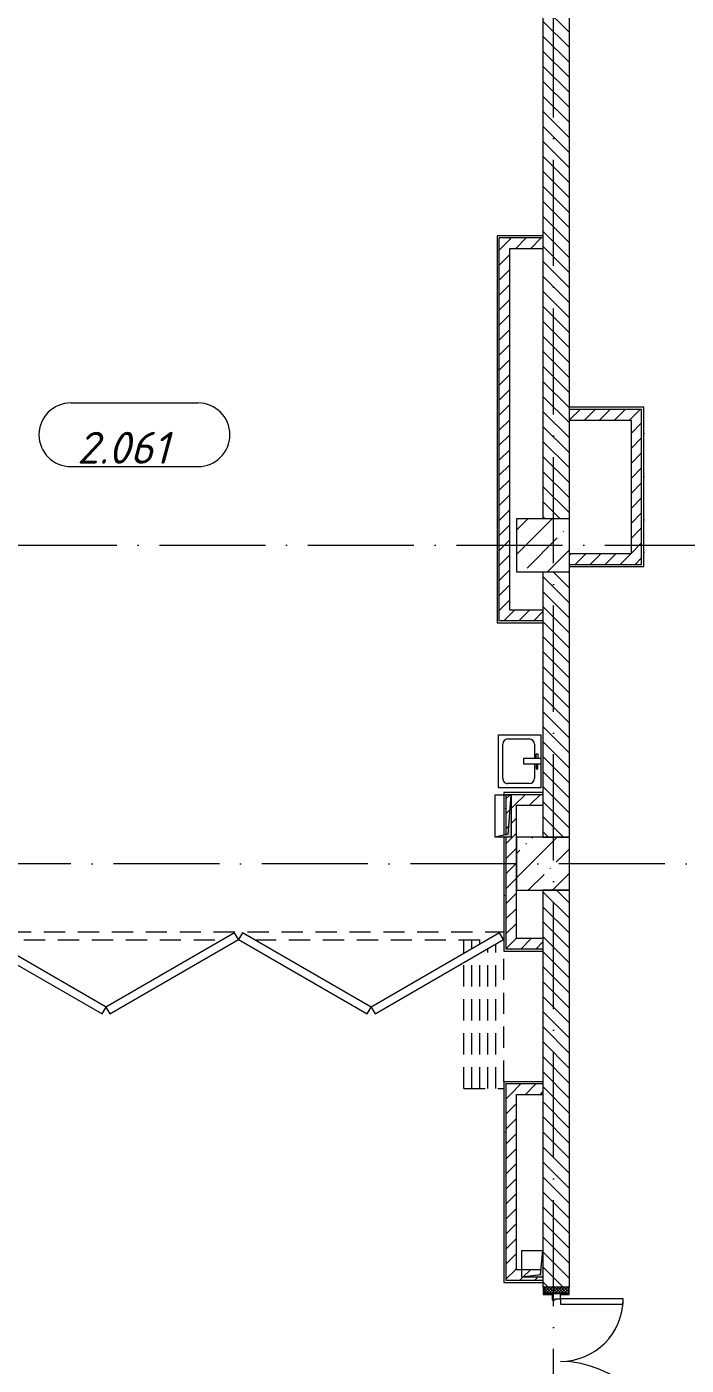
# Model space of a CAD drawing. Header units: millimetres. Extents: x -6467 to 106027, y -7090 to 195095.
# Drawn here: x 483 to 6701, y 18756 to 31366 of the extents above; entities that cross this region are included whole.
import ezdxf

# ---------------------------------------------------------------- set-up
doc = ezdxf.new("R2010")
doc.units = ezdxf.units.MM
doc.linetypes.add('200_ШТРИХ__ш1_п0_6_', pattern=[320, 200, -120])
doc.linetypes.add('50_200_ШТРИХ_1Т_ш5_п1_п1_', pattern=[1400, 1000, -200, 0, -200])
for name, color, linetype, lineweight, true_color in [('A-AREA-IDEN-1', 7, 'Continuous', 9, 0xaaaaaa), ('A-GENM-1', 7, 'Continuous', 9, 0xaaaaaa), ('I-WALL-1', 7, 'Continuous', 5, 0x787878), ('M-EQPM-1', 7, 'Continuous', 9, 0xaaaaaa), ('M-EQPM-2', 7, 'Continuous', 9, 0xe2e2e2), ('P-SANR-FIXT-1', 7, 'Continuous', 9, 0xaaaaaa), ('Оси-3', 7, '50_200_ШТРИХ_1Т_ш5_п1_п1_', 9, 0xaaaaaa)]:
    doc.layers.add(name, color=color, linetype=linetype, lineweight=lineweight, true_color=true_color)
for name, color, linetype, lineweight in [('A-DOOR', 7, 'Continuous', 9), ('A-DOOR-2', 7, 'Continuous', 5), ('A-DOOR-3', 7, '200_ШТРИХ__ш1_п0_6_', 5), ('A-DOOR-FRAM', 7, 'Continuous', 9), ('A-DOOR-FRAM-2', 7, 'Continuous', 5), ('A-WALL', 7, 'Continuous', 5), ('A-WALL-FNSH-1', 7, 'Continuous', 5), ('I-WALL', 7, 'Continuous', 5), ('S-COLS', 7, 'Continuous', 9), ('S-COLS-1', 7, 'Continuous', 5)]:
    doc.layers.add(name, color=color, linetype=linetype, lineweight=lineweight)
doc.styles.add('ISOCPEUR_I', font='isocpeui.ttf', dxfattribs={"height": 300})
pattern_1 = [(45, (0, 0), (-70.71068, 70.71068), [])]
pattern_2 = [(0, (0, 0), (406.4, 101.6), [6.706, -298.094, 6.706, -298.094, -1625.6]), (0, (0, 0), (406.4, 101.6), [-609.6, 6.706, -602.894, 6.706, -298.094, -711.2]), (0, (0, 0), (406.4, 101.6), [-1524, 6.706, -196.494, 6.706, -501.294]), (120, (152.4, 50.8), (-291.18818, 301.15272), [6.706, -298.094, 6.706, -298.094, -1625.6]), (120, (152.4, 50.8), (-291.18818, 301.15272), [-609.6, 6.706, -602.894, 6.706, -298.094, -711.2]), (120, (152.4, 50.8), (-291.18818, 301.15272), [-1524, 6.706, -196.494, 6.706, -501.294]), (240, (203.2, 254), (-115.21182, -402.75272), [6.706, -298.094, 6.706, -298.094, -1625.6]), (240, (203.2, 254), (-115.21182, -402.75272), [-609.6, 6.706, -602.894, 6.706, -298.094, -711.2]), (240, (203.2, 254), (-115.21182, -402.75272), [-1524, 6.706, -196.494, 6.706, -501.294])]

# ---------------------------------------------------------------- blocks, each defined once
blk = doc.blocks.new('BSC_Колонна _Прямоугольная - 500х500-V61-АИ_План этажа Радиаторы_2')
at = {"layer": 'S-COLS-1'}
h = blk.add_hatch(dxfattribs=at)
h.set_pattern_fill('FP_89', color=256, style=0, pattern_type=2)
h.set_pattern_definition([(45, (-5350, -26481.04), (-228.0985, 228.0985), []), (45, (-5121.9, -26481.04), (-228.0985, 228.0985), [403.225, -80.645, 6.706, -73.939])])
h.paths.add_polyline_path([(-250, -250), (250, -250), (250, 250), (-250, 250)])
for p, q in [((250, 250), (-250, 250)), ((-250, 250), (-250, -250)), ((250, -250), (250, 250)), ((-250, -250), (250, -250))]:
    blk.add_line(p, q, dxfattribs=at)
blk = doc.blocks.new('SND_2D_Раковина1 - 400х300-17910372-АИ_План этажа Радиаторы_2')
at = {"layer": 'P-SANR-FIXT-1'}
for p, q in [((-250, -220), (-250, 180)), ((-250, 180), (250, 180)), ((-70, 150), (-25, 150)), ((-70, 135), (-70, 150)), ((-25, 135), (-70, 135)), ((-25, 180), (-25, 15)), ((25, 15), (25, 180)), ((70, 150), (25, 150)), ((25, 135), (70, 135)), ((70, 135), (70, 150)), ((250, 180), (250, -220)), ((-210, -130), (-210, 70)), ((-160, 120), (-25, 120)), ((-25, 15), (25, 15)), ((25, 120), (160, 120)), ((210, 70), (210, -130)), ((250, -220), (-250, -220)), ((160, -180), (-160, -180))]:
    blk.add_line(p, q, dxfattribs=at)
for centre, start, end in [((-160, 70), 90, 180), ((160, 70), 0, 90), ((-160, -130), 180, 270), ((160, -130), 270, 0)]:
    blk.add_arc(centre, 50, start, end, dxfattribs=at)
blk = doc.blocks.new('Канал вертикальный прямоугольный - Шахта - значок проема-24087366-АИ_План этажа Радиаторы_2')
at = {"layer": 'M-EQPM-2'}
blk.add_hatch(color=256, dxfattribs=at).paths.add_polyline_path([(-100, 125), (-100, -125), (-77, 103), (100, 125)])
at = {"layer": 'M-EQPM-1'}
for p, q in [((-100, -125), (-100, 125)), ((-100, 125), (100, 125)), ((-77, 103), (-100, -125)), ((-77, 103), (100, 125)), ((100, 125), (100, -125)), ((100, -125), (-100, -125))]:
    blk.add_line(p, q, dxfattribs=at)
blk = doc.blocks.new('Канал вертикальный прямоугольный - Шахта - значок проема-24087328-АИ_План этажа Радиаторы_2')
at = {"layer": 'M-EQPM-2'}
blk.add_hatch(color=256, dxfattribs=at).paths.add_polyline_path([(75, 200), (-75, 200), (-75, -200), (-47.5, 172.5)])
at = {"layer": 'M-EQPM-1'}
for p, q in [((-75, -200), (-75, 200)), ((-75, 200), (75, 200)), ((-47.5, 172.5), (-75, -200)), ((-47.5, 172.5), (75, 200)), ((75, 200), (75, -200)), ((75, -200), (-75, -200))]:
    blk.add_line(p, q, dxfattribs=at)
blk = doc.blocks.new('110_Дверь_СКБ_2Ст_Наружная1 - СОШ_Д-07_1760_1440_х2400мм_Все учебные помещения_ читальные залы_EIW30-25548233-АИ_План этажа Радиаторы_2')
at = {"layer": 'A-DOOR-2'}
h = blk.add_hatch(dxfattribs=at)
h.set_pattern_fill('FP_120', color=256, style=0, pattern_type=2)
h.set_pattern_definition([(135, (1456.41, 189.685), (-14.14214, -14.14214), []), (225, (1456.41, 189.685), (14.14214, -14.14214), [])])
h.paths.add_polyline_path([(899.5, -115), (899.5, 115), (839.5, 115), (839.5, -115)])
at = {"layer": 'A-DOOR-FRAM-2'}
h = blk.add_hatch(dxfattribs=at)
h.set_pattern_fill('FP_121', color=256, style=0, pattern_type=2)
h.set_pattern_definition([(45, (-666.384, 189.685), (-14.1421, 14.1421), []), (135, (-666.384, 189.685), (-14.1421, -14.1421), [])])
h.paths.add_polyline_path([(-800.5, -115), (-800.5, 115), (-860.5, 115), (-860.5, -115)])
at = {"layer": 'A-DOOR'}
for p, q in [((789.5, 990), (739.5, 990)), ((739.5, 990), (739.5, 40)), ((789.5, 40), (789.5, 990)), ((-750.5, 630), (-750.5, 40)), ((-700.5, 630), (-750.5, 630)), ((-700.5, 40), (-700.5, 630)), ((-750.5, 40), (-700.5, 40)), ((739.5, 40), (789.5, 40))]:
    blk.add_line(p, q, dxfattribs=at)
at = {"layer": 'A-DOOR-2'}
for p, q in [((-792.5, 123), (-862.5, 123)), ((-862.5, 123), (-862.5, 115)), ((-862.5, 115), (-800.5, 115)), ((-800.5, 115), (-800.5, 40)), ((-800.5, 40), (-792.5, 40)), ((-792.5, 40), (-792.5, 123)), ((901.5, 123), (831.5, 123)), ((831.5, 123), (831.5, 40)), ((831.5, 40), (839.5, 40)), ((839.5, 40), (839.5, 115)), ((839.5, 115), (901.5, 115)), ((901.5, 115), (901.5, 123)), ((-862.5, -115), (-862.5, -123)), ((-800.5, -115), (-862.5, -115)), ((-862.5, -123), (-792.5, -123)), ((-792.5, -40), (-800.5, -40)), ((-800.5, -40), (-800.5, -115)), ((-792.5, -123), (-792.5, -40)), ((839.5, -40), (831.5, -40)), ((831.5, -40), (831.5, -123)), ((831.5, -123), (901.5, -123)), ((839.5, -115), (839.5, -40)), ((901.5, -115), (839.5, -115)), ((901.5, -123), (901.5, -115))]:
    blk.add_line(p, q, dxfattribs=at)
for centre, radius, start, end in [((789.5, 40), 950, 90, 180), ((-750.5, 40), 590, 0, 90)]:
    blk.add_arc(centre, radius, start, end, dxfattribs=at)
at = {"layer": 'A-DOOR-FRAM'}
for p, q in [((-800.5, 115), (-860.5, 115)), ((-860.5, 115), (-860.5, -115)), ((-800.5, -115), (-800.5, 115)), ((-750.5, 40), (-800.5, 40)), ((-800.5, 40), (-800.5, -40)), ((-750.5, -10), (-750.5, 40)), ((789.5, 40), (789.5, -10)), ((839.5, 40), (789.5, 40)), ((899.5, 115), (839.5, 115)), ((839.5, 115), (839.5, -115)), ((839.5, -40), (839.5, 40)), ((899.5, -115), (899.5, 115)), ((-860.5, -115), (-800.5, -115)), ((-800.5, -40), (-740.5, -40)), ((-740.5, -10), (-750.5, -10)), ((-740.5, -40), (-740.5, -10)), ((789.5, -10), (779.5, -10)), ((779.5, -10), (779.5, -40)), ((779.5, -40), (839.5, -40)), ((839.5, -115), (899.5, -115))]:
    blk.add_line(p, q, dxfattribs=at)
blk = doc.blocks.new('АР_Перемычка1 - АР_Перемычка-25548270-АИ_План этажа Радиаторы_2')
at = {"layer": 'A-GENM-1'}
blk.add_line((-350, -125), (-345, -125), dxfattribs=at)
blk = doc.blocks.new('DOR__перегородка__Прямоугольная - Вн_ДПГ_6900х3600h-V429-АИ_План этажа Радиаторы_2')
at = {"layer": 'A-DOOR-3'}
for p, q in [((5, 0), (6900, 0)), ((5, -75), (1744, -75)), ((1894, -75), (1907, -75)), ((2057, -75), (4244, -75)), ((4394, -75), (4405, -75)), ((4555, -75), (6743, -75)), ((6525, -201), (6525, -75)), ((6600, -158), (6600, -75)), ((6675, -114), (6675, -75)), ((6825, -1474), (6825, -114)), ((6893, -75), (6900, -75)), ((6600, -1474), (6600, -244)), ((6675, -1474), (6675, -201)), ((6750, -1474), (6750, -158)), ((6900, -1412), (6900, -182)), ((6525, -1474), (6525, -288)), ((6525, -1474), (6900, -1474))]:
    blk.add_line(p, q, dxfattribs=at)
at = {"layer": 'A-DOOR-FRAM'}
for p, q in [((1863, -7), (650, -707)), ((688, -772), (1900, -72)), ((1900, -72), (1863, -7)), ((1938, -7), (1901, -72)), ((1901, -72), (3113, -772)), ((3151, -707), (1938, -7)), ((4362, -7), (3150, -707)), ((3187, -772), (4400, -72)), ((4400, -72), (4362, -7)), ((4437, -7), (4399, -72)), ((4399, -72), (5612, -772)), ((5649, -707), (4437, -7)), ((6861, -7), (5649, -707)), ((5687, -772), (6899, -72)), ((6899, -72), (6861, -7)), ((650, -707), (688, -772)), ((3113, -772), (3151, -707)), ((3150, -707), (3187, -772)), ((5612, -772), (5649, -707)), ((5649, -707), (5687, -772))]:
    blk.add_line(p, q, dxfattribs=at)
blk = doc.blocks.new('AAR_СКБ_Марка_помещения_1_5 ммп - Номер-27962133-АИ_План этажа Радиаторы_2')
at = {"layer": 'A-AREA-IDEN-1'}
for p, q in [((-2.987, 3), (3.013, 3)), ((-2.987, 0), (3.013, 0))]:
    blk.add_line(p, q, dxfattribs=at)
for centre, start, end in [((-2.987, 1.5), 90, 270), ((3.013, 1.5), 270, 90)]:
    blk.add_arc(centre, 1.5, start, end, dxfattribs=at)

msp = doc.modelspace()

# ---------------------------------------------------------------- hatches: boundary and pattern name
at = {"layer": 'I-WALL'}
h = msp.add_hatch(dxfattribs=at)
h.set_pattern_fill('FP_2', color=256, style=0, pattern_type=2)
h.set_pattern_definition([(135, (0, 0), (-70.71068, -70.71068), [])])
h.paths.add_polyline_path([(5435, 10031), (5600, 10031), (5600, 10181), (5350, 10181), (5350, 10031)])
h.paths.add_polyline_path([(5350, 10881), (5600, 10881), (5600, 11076), (5350, 11076), (5350, 10906)])
h.paths.add_polyline_path([(5600, 11776), (5600, 12567), (5350, 12567), (5350, 11776), (5515, 11776)])
h.paths.add_polyline_path([(5600, 13767), (5600, 13931), (5350, 13931), (5350, 13767)])
h.paths.add_polyline_path([(5350, 14431), (5600, 14431), (5600, 15567), (5350, 15567), (5350, 14986)])
h.paths.add_polyline_path([(5435, 16267), (5600, 16267), (5600, 16446), (5350, 16446), (5350, 16267)])
h.paths.add_polyline_path([(5350, 17146), (5600, 17146), (5600, 17231), (5350, 17231), (5350, 17226)])
h.paths.add_polyline_path([(5420, 19491), (5600, 19493), (5600, 23231), (5350, 23231), (5352, 19493), (5360, 19491)])
h.paths.add_polyline_path([(5600, 23731), (5600, 26231), (5350, 26231), (5350, 23731)])
h.paths.add_polyline_path([(5464, 26731), (5600, 26731), (5600, 32231), (5350, 32231), (5350, 26731), (5463, 26731)])
h.paths.add_polyline_path([(5383, 32731), (5600, 32731), (5600, 35231), (5350, 35231), (5350, 32731)])
h.paths.add_polyline_path([(5598, 37491), (5600, 37493), (5600, 38231), (5350, 38231), (5352, 37493), (5598, 37492)])
h.paths.add_polyline_path([(5350, 38731), (5600, 38731), (5600, 43731), (5350, 43731), (5350, 38888)])
h.paths.add_polyline_path([(5600, 44231), (5598, 45014), (5350, 45014), (5350, 44231)])
h.paths.add_polyline_path([(5420, 46776), (5600, 46778), (5598, 47231), (5350, 47231), (5352, 46778), (5360, 46776)])
h = msp.add_hatch(dxfattribs=at)
h.set_pattern_fill('FP_4', color=256, style=0, pattern_type=2)
h.set_pattern_definition(pattern_1)
h.paths.add_polyline_path([(5037, 25869), (5037, 29376), (4937, 29376), (4937, 25869)])
h = msp.add_hatch(dxfattribs=at)
h.set_pattern_fill('FP_4', color=256, style=0, pattern_type=2)
h.set_pattern_definition(pattern_1)
h.paths.add_polyline_path([(5350, 29276), (5350, 29376), (5037, 29376), (5037, 29276)])
h = msp.add_hatch(dxfattribs=at)
h.set_pattern_fill('FP_4', color=256, style=0, pattern_type=2)
h.set_pattern_definition(pattern_1)
h.paths.add_polyline_path([(6180, 27661), (6280, 27661), (6280, 27761), (5600, 27761), (5600, 27661), (6150, 27661)])
h = msp.add_hatch(dxfattribs=at)
h.set_pattern_fill('FP_4', color=256, style=0, pattern_type=2)
h.set_pattern_definition(pattern_1)
h.paths.add_polyline_path([(6280, 26301), (6280, 27661), (6180, 27661), (6180, 26301)])
h = msp.add_hatch(dxfattribs=at)
h.set_pattern_fill('FP_4', color=256, style=0, pattern_type=2)
h.set_pattern_definition(pattern_1)
h.paths.add_polyline_path([(6180, 26301), (6180, 26401), (5600, 26401), (5600, 26301), (6150, 26301)])
h = msp.add_hatch(dxfattribs=at)
h.set_pattern_fill('FP_4', color=256, style=0, pattern_type=2)
h.set_pattern_definition(pattern_1)
h.paths.add_polyline_path([(5350, 25769), (5350, 25869), (4937, 25869), (4937, 25769)])
h = msp.add_hatch(dxfattribs=at)
h.set_pattern_fill('FP_4', color=256, style=0, pattern_type=2)
h.set_pattern_definition(pattern_1)
h.paths.add_polyline_path([(5043, 24031), (5050, 24131), (5000, 24131), (5000, 24031), (5022, 24031)])
h.paths.add_polyline_path([(5350, 24031), (5350, 24131), (5050, 24131), (5050, 24031), (5100, 24031)])
h = msp.add_hatch(dxfattribs=at)
h.set_pattern_fill('FP_4', color=256, style=0, pattern_type=2)
h.set_pattern_definition(pattern_1)
h.paths.add_polyline_path([(5000, 22776), (5100, 22776), (5100, 24031), (5050, 24031), (5050, 23731), (5000, 23731)])
h.paths.add_polyline_path([(5000, 23754), (5022, 23759), (5043, 24031), (5000, 24031), (5000, 23759)])
h = msp.add_hatch(dxfattribs=at)
h.set_pattern_fill('FP_4', color=256, style=0, pattern_type=2)
h.set_pattern_definition(pattern_1)
h.paths.add_polyline_path([(5350, 22676), (5350, 22776), (5000, 22776), (5000, 22676)])
h = msp.add_hatch(dxfattribs=at)
h.set_pattern_fill('FP_4', color=256, style=0, pattern_type=2)
h.set_pattern_definition(pattern_1)
h.paths.add_polyline_path([(5350, 21306), (5350, 21406), (5000, 21406), (5000, 21306), (5100, 21306)])
h = msp.add_hatch(dxfattribs=at)
h.set_pattern_fill('FP_4', color=256, style=0, pattern_type=2)
h.set_pattern_definition(pattern_1)
h.paths.add_polyline_path([(5100, 19656), (5100, 21306), (5000, 21306), (5000, 19656)])
h = msp.add_hatch(dxfattribs=at)
h.set_pattern_fill('FP_4', color=256, style=0, pattern_type=2)
h.set_pattern_definition(pattern_1)
h.paths.add_polyline_path([(5000, 19556), (5350, 19556), (5350, 19586), (5150, 19586), (5327, 19609), (5332, 19656), (5000, 19656)])
at = {"layer": 'I-WALL-1'}
h = msp.add_hatch(dxfattribs=at)
h.set_pattern_fill('FP_3', color=256, style=0, pattern_type=2)
h.set_pattern_definition(pattern_2)
h.paths.add_polyline_path([(4917, 25769), (4937, 25769), (4937, 29396), (4917, 29396), (4917, 25869)])
h = msp.add_hatch(dxfattribs=at)
h.set_pattern_fill('FP_3', color=256, style=0, pattern_type=2)
h.set_pattern_definition(pattern_2)
h.paths.add_polyline_path([(5350, 29376), (5350, 29396), (4937, 29396), (4937, 29376), (5037, 29376)])
h = msp.add_hatch(dxfattribs=at)
h.set_pattern_fill('FP_3', color=256, style=0, pattern_type=2)
h.set_pattern_definition(pattern_2)
h.paths.add_polyline_path([(6280, 27761), (6300, 27761), (6300, 27781), (5600, 27781), (5600, 27761), (6150, 27761)])
h = msp.add_hatch(dxfattribs=at)
h.set_pattern_fill('FP_3', color=256, style=0, pattern_type=2)
h.set_pattern_definition(pattern_2)
h.paths.add_polyline_path([(6300, 26281), (6300, 27761), (6280, 27761), (6280, 26281)])
h = msp.add_hatch(dxfattribs=at)
h.set_pattern_fill('FP_3', color=256, style=0, pattern_type=2)
h.set_pattern_definition(pattern_2)
h.paths.add_polyline_path([(5600, 26281), (6280, 26281), (6280, 26301), (5600, 26301)])
h = msp.add_hatch(dxfattribs=at)
h.set_pattern_fill('FP_3', color=256, style=0, pattern_type=2)
h.set_pattern_definition(pattern_2)
h.paths.add_polyline_path([(5350, 25749), (5350, 25769), (4917, 25769), (4917, 25749)])
h = msp.add_hatch(dxfattribs=at)
h.set_pattern_fill('FP_3', color=256, style=0, pattern_type=2)
h.set_pattern_definition(pattern_2)
h.paths.add_polyline_path([(4980, 24131), (5350, 24131), (5350, 24151), (4980, 24151)])
h = msp.add_hatch(dxfattribs=at)
h.set_pattern_fill('FP_3', color=256, style=0, pattern_type=2)
h.set_pattern_definition(pattern_2)
h.paths.add_polyline_path([(5000, 22676), (5000, 23731), (4980, 23731), (4980, 22676)])
h.paths.add_polyline_path([(4980, 23749), (5000, 23754), (5000, 24131), (4980, 24131), (4980, 23759)])
h = msp.add_hatch(dxfattribs=at)
h.set_pattern_fill('FP_3', color=256, style=0, pattern_type=2)
h.set_pattern_definition(pattern_2)
h.paths.add_polyline_path([(5350, 22656), (5350, 22676), (4980, 22676), (4980, 22656)])
h = msp.add_hatch(dxfattribs=at)
h.set_pattern_fill('FP_3', color=256, style=0, pattern_type=2)
h.set_pattern_definition(pattern_2)
h.paths.add_polyline_path([(5350, 21406), (5350, 21426), (4980, 21426), (4980, 21406), (5000, 21406)])
h = msp.add_hatch(dxfattribs=at)
h.set_pattern_fill('FP_3', color=256, style=0, pattern_type=2)
h.set_pattern_definition(pattern_2)
h.paths.add_polyline_path([(4980, 19556), (5000, 19556), (5000, 21406), (4980, 21406), (4980, 19656)])
h = msp.add_hatch(dxfattribs=at)
h.set_pattern_fill('FP_3', color=256, style=0, pattern_type=2)
h.set_pattern_definition(pattern_2)
h.paths.add_polyline_path([(5350, 19536), (5350, 19556), (4980, 19556), (4980, 19536)])
at = {"layer": 'S-COLS-1'}
h = msp.add_hatch(dxfattribs=at)
h.set_pattern_fill('FP_1', color=256, style=0, pattern_type=2)
h.set_pattern_definition([(45, (0, 0), (-228.0985, 228.0985), []), (45, (228.1, 0), (-228.0985, 228.0985), [403.225, -80.645, 6.706, -73.939])])
h.paths.add_polyline_path([(5350, 23231), (5600, 23231), (5600, 23731), (5100, 23731), (5100, 23231)])

# ---------------------------------------------------------------- linework, layer by layer
at = {"layer": 'A-WALL'}
for p, q in [((5350, 32231), (5350, 26731)), ((5600, 26731), (5600, 32231)), ((4937, 25769), (4937, 29376)), ((5350, 29376), (4937, 29376)), ((6280, 27761), (5600, 27761)), ((6280, 26301), (6280, 27761)), ((5350, 26231), (5350, 23731)), ((5600, 26301), (6280, 26301)), ((5600, 23731), (5600, 26231)), ((5350, 25769), (4937, 25769)), ((5000, 24131), (5000, 23754)), ((5350, 24131), (5000, 24131)), ((5000, 23731), (5000, 22676)), ((5350, 23731), (5600, 23731)), ((5350, 23231), (5350, 19836)), ((5600, 23231), (5350, 23231)), ((5600, 19491), (5600, 23231)), ((5350, 22676), (5000, 22676)), ((5000, 21406), (5000, 19556)), ((5350, 21406), (5000, 21406)), ((5000, 19556), (5350, 19556)), ((5350, 19586), (5350, 19491))]:
    msp.add_line(p, q, dxfattribs=at)
at = {"layer": 'A-WALL-FNSH-1'}
for p, q in [((4917, 29396), (4917, 25749)), ((5350, 29396), (4917, 29396)), ((5037, 25869), (5037, 29276)), ((5037, 29276), (5350, 29276)), ((6300, 27781), (5600, 27781)), ((6300, 26281), (6300, 27781)), ((5600, 27661), (6180, 27661)), ((6180, 27661), (6180, 26401)), ((6180, 26401), (5600, 26401)), ((5600, 26281), (6300, 26281)), ((5350, 25869), (5037, 25869)), ((4917, 25749), (5350, 25749)), ((4980, 24151), (4980, 23749)), ((5350, 24151), (4980, 24151)), ((5100, 22776), (5100, 24031)), ((5100, 24031), (5350, 24031)), ((4980, 23731), (4980, 22656)), ((5350, 22776), (5100, 22776)), ((4980, 22656), (5350, 22656)), ((4980, 21426), (4980, 19536)), ((5350, 21426), (4980, 21426)), ((5100, 19656), (5100, 21306)), ((5100, 21306), (5350, 21306)), ((5332, 19656), (5100, 19656)), ((4980, 19536), (5350, 19536))]:
    msp.add_line(p, q, dxfattribs=at)
at = {"layer": 'S-COLS'}
for p, q in [((5600, 23731), (5350, 23731)), ((5350, 23231), (5600, 23231))]:
    msp.add_line(p, q, dxfattribs=at)
at = {"layer": 'S-COLS-1'}
for p, q in [((5350, 23731), (5100, 23731)), ((5100, 23731), (5100, 23231)), ((5600, 23231), (5600, 23731)), ((5100, 23231), (5350, 23231))]:
    msp.add_line(p, q, dxfattribs=at)
at = {"layer": 'Оси-3'}
for p, q in [((5450, -5890), (5450, 91281)), ((-5267, 26481), (25750, 26481)), ((7900, 23481), (-5267, 23481))]:
    msp.add_line(p, q, dxfattribs=at)

# ---------------------------------------------------------------- block references
at = {"layer": 'A-AREA-IDEN-1', "xscale": 199.9999999999999, "yscale": 199.9999999999999, "zscale": 199.9999999999999}
msp.add_blockref('AAR_СКБ_Марка_помещения_1_5 ммп - Номер-27962133-АИ_План этажа Радиаторы_2', (1496, 27222), dxfattribs=at)
at = {"layer": 'A-DOOR-2'}
msp.add_blockref('DOR__перегородка__Прямоугольная - Вн_ДПГ_6900х3600h-V429-АИ_План этажа Радиаторы_2', (-1920, 22838), dxfattribs=at)
at = {"layer": 'A-DOOR-2', "rotation": 269.9999999999999}
msp.add_blockref('110_Дверь_СКБ_2Ст_Наружная1 - СОШ_Д-07_1760_1440_х2400мм_Все учебные помещения_ читальные залы_EIW30-25548233-АИ_План этажа Радиаторы_2', (5475, 18631), dxfattribs=at)
at = {"layer": 'A-GENM-1', "rotation": 269.9999999999999}
msp.add_blockref('АР_Перемычка1 - АР_Перемычка-25548270-АИ_План этажа Радиаторы_2', (5475, 19491), dxfattribs=at)
at = {"layer": 'M-EQPM-1', "rotation": 180}
for name, p in [('Канал вертикальный прямоугольный - Шахта - значок проема-24087328-АИ_План этажа Радиаторы_2', (4975, 23931)), ('Канал вертикальный прямоугольный - Шахта - значок проема-24087366-АИ_План этажа Радиаторы_2', (5250, 19711))]:
    msp.add_blockref(name, p, dxfattribs=at)
at = {"layer": 'P-SANR-FIXT-1', "rotation": 269.9999999999998}
msp.add_blockref('SND_2D_Раковина1 - 400х300-17910372-АИ_План этажа Радиаторы_2', (5150, 24446), dxfattribs=at)
at = {"layer": 'S-COLS'}
msp.add_blockref('BSC_Колонна _Прямоугольная - 500х500-V61-АИ_План этажа Радиаторы_2', (5350, 26481), dxfattribs=at)

# ---------------------------------------------------------------- texts
at = {"layer": 'A-AREA-IDEN-1', "insert": (1391, 27250), "char_height": 300, "width": 900, "attachment_point": 8, "line_spacing_factor": 1.139951, "style": 'ISOCPEUR_I'}
msp.add_mtext('\\pxqc,t8.46667,16.93333,25.4,33.86667,42.33333,50.8,59.26667,67.73333,76.2,84.66667,93.13333,101.6,110.06667,118.53333,127,135.46667,143.93333,152.4,160.86667,169.33333,177.8,186.26667,194.73333,203.2,211.66667,220.13333,228.6,237.06667,245.53333,254,262.46667,270.93333;{2.061}', dxfattribs=at)

doc.saveas('drawing.dxf')
